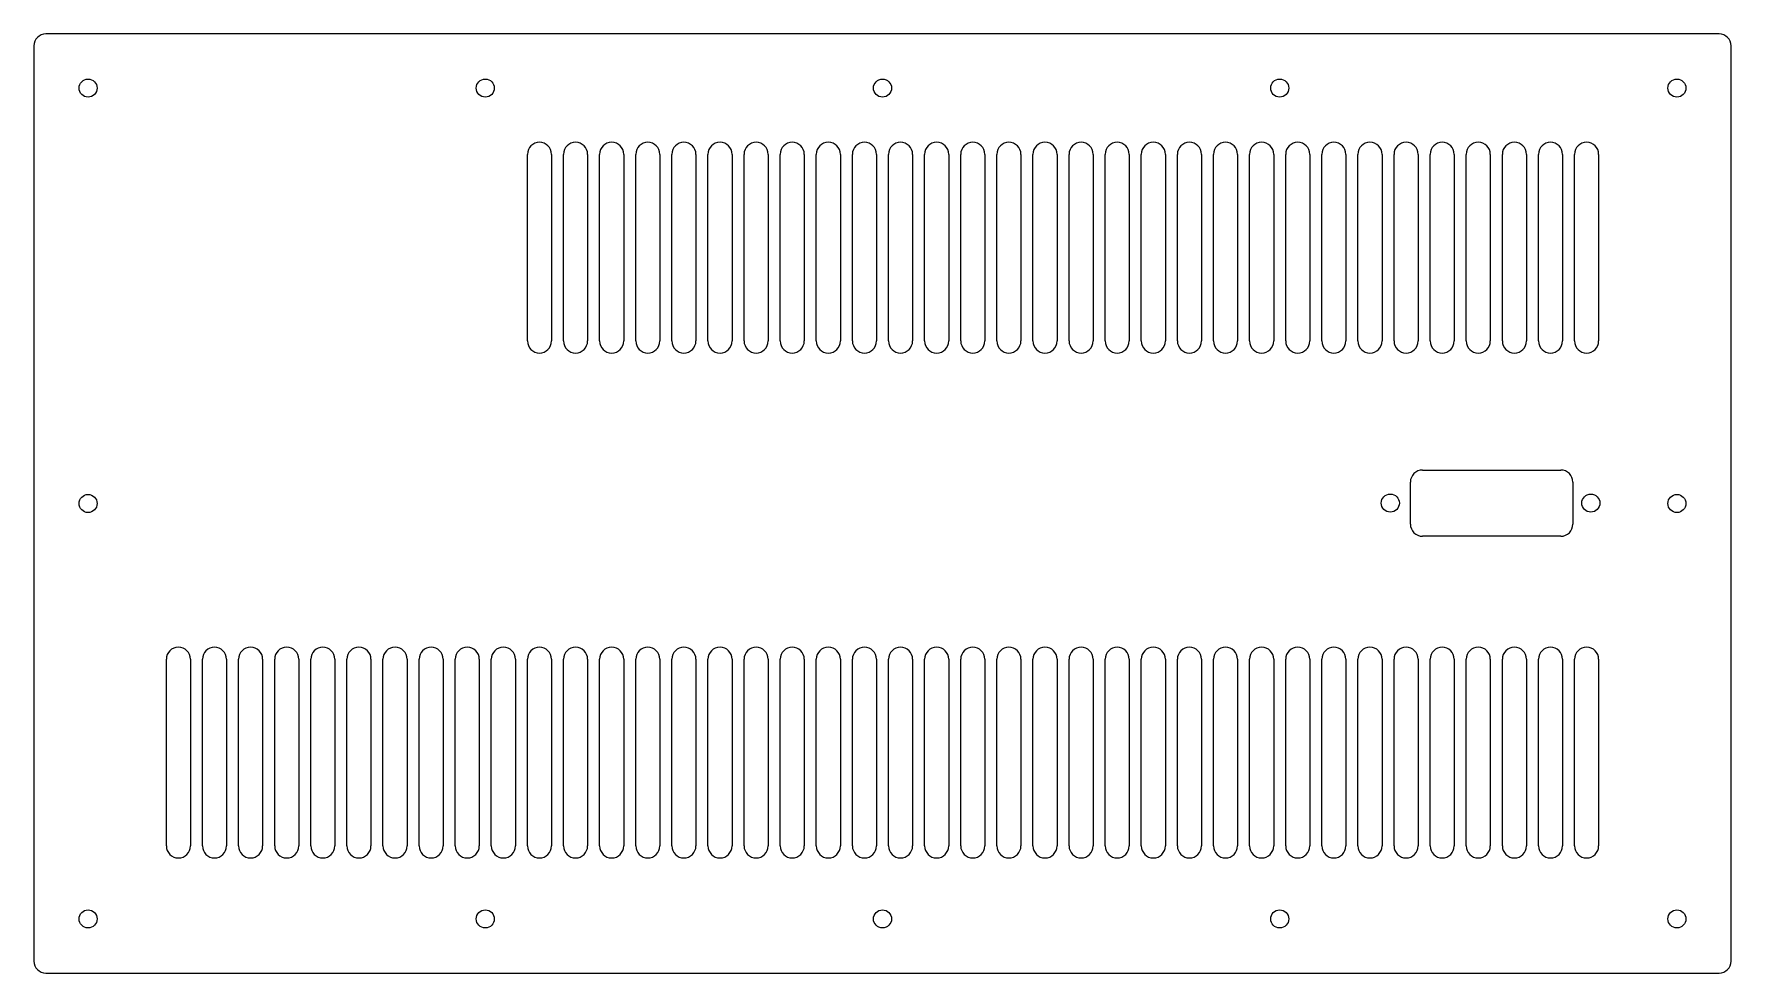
# Model space of a CAD drawing. Header units: millimetres. Extents: x 0 to 282, y 0 to 156.
import ezdxf

# ---------------------------------------------------------------- set-up
doc = ezdxf.new("R2010")
doc.units = ezdxf.units.MM

msp = doc.modelspace()

# ---------------------------------------------------------------- linework, layer by layer
for p, q in [((280, 156), (2, 156)), ((0, 154), (0, 2)), ((282, 2), (282, 154)), ((82, 105), (82, 136)), ((86, 136), (86, 105)), ((88, 105), (88, 136)), ((92, 136), (92, 105)), ((94, 105), (94, 136)), ((98, 136), (98, 105)), ((100, 105), (100, 136)), ((104, 136), (104, 105)), ((106, 105), (106, 136)), ((110, 136), (110, 105)), ((112, 105), (112, 136)), ((116, 136), (116, 105)), ((118, 105), (118, 136)), ((122, 136), (122, 105)), ((124, 105), (124, 136)), ((128, 136), (128, 105)), ((130, 105), (130, 136)), ((134, 136), (134, 105)), ((136, 105), (136, 136)), ((140, 136), (140, 105)), ((142, 105), (142, 136)), ((146, 136), (146, 105)), ((148, 105), (148, 136)), ((152, 136), (152, 105)), ((154, 105), (154, 136)), ((158, 136), (158, 105)), ((160, 105), (160, 136)), ((164, 136), (164, 105)), ((166, 105), (166, 136)), ((170, 136), (170, 105)), ((172, 105), (172, 136)), ((176, 136), (176, 105)), ((178, 105), (178, 136)), ((182, 136), (182, 105)), ((184, 105), (184, 136)), ((188, 136), (188, 105)), ((190, 105), (190, 136)), ((194, 136), (194, 105)), ((196, 105), (196, 136)), ((200, 136), (200, 105)), ((202, 105), (202, 136)), ((206, 136), (206, 105)), ((208, 105), (208, 136)), ((212, 136), (212, 105)), ((214, 105), (214, 136)), ((218, 136), (218, 105)), ((220, 105), (220, 136)), ((224, 136), (224, 105)), ((226, 105), (226, 136)), ((230, 136), (230, 105)), ((232, 105), (232, 136)), ((236, 136), (236, 105)), ((238, 105), (238, 136)), ((242, 136), (242, 105)), ((244, 105), (244, 136)), ((248, 136), (248, 105)), ((250, 105), (250, 136)), ((254, 136), (254, 105)), ((256, 105), (256, 136)), ((260, 136), (260, 105)), ((230.72, 83.56), (253.72, 83.56)), ((228.72, 74.56), (228.72, 81.56)), ((255.72, 81.56), (255.72, 74.56)), ((253.72, 72.56), (230.72, 72.56)), ((22, 21.12), (22, 52.12)), ((26, 52.12), (26, 21.12)), ((28, 21.12), (28, 52.12)), ((32, 52.12), (32, 21.12)), ((34, 21.12), (34, 52.12)), ((38, 52.12), (38, 21.12)), ((40, 21.12), (40, 52.12)), ((44, 52.12), (44, 21.12)), ((46, 21.12), (46, 52.12)), ((50, 52.12), (50, 21.12)), ((52, 21.12), (52, 52.12)), ((56, 52.12), (56, 21.12)), ((58, 21.12), (58, 52.12)), ((62, 52.12), (62, 21.12)), ((64, 21.12), (64, 52.12)), ((68, 52.12), (68, 21.12)), ((70, 21.12), (70, 52.12)), ((74, 52.12), (74, 21.12)), ((76, 21.12), (76, 52.12)), ((80, 52.12), (80, 21.12)), ((82, 21.12), (82, 52.12)), ((86, 52.12), (86, 21.12)), ((88, 21.12), (88, 52.12)), ((92, 52.12), (92, 21.12)), ((94, 21.12), (94, 52.12)), ((98, 52.12), (98, 21.12)), ((100, 21.12), (100, 52.12)), ((104, 52.12), (104, 21.12)), ((106, 21.12), (106, 52.12)), ((110, 52.12), (110, 21.12)), ((112, 21.12), (112, 52.12)), ((116, 52.12), (116, 21.12)), ((118, 21.12), (118, 52.12)), ((122, 52.12), (122, 21.12)), ((124, 21.12), (124, 52.12)), ((128, 52.12), (128, 21.12)), ((130, 21.12), (130, 52.12)), ((134, 52.12), (134, 21.12)), ((136, 21.12), (136, 52.12)), ((140, 52.12), (140, 21.12)), ((142, 21.12), (142, 52.12)), ((146, 52.12), (146, 21.12)), ((148, 21.12), (148, 52.12)), ((152, 52.12), (152, 21.12)), ((154, 21.12), (154, 52.12)), ((158, 52.12), (158, 21.12)), ((160, 21.12), (160, 52.12)), ((164, 52.12), (164, 21.12)), ((166, 21.12), (166, 52.12)), ((170, 52.12), (170, 21.12)), ((172, 21.12), (172, 52.12)), ((176, 52.12), (176, 21.12)), ((178, 21.12), (178, 52.12)), ((182, 52.12), (182, 21.12)), ((184, 21.12), (184, 52.12)), ((188, 52.12), (188, 21.12)), ((190, 21.12), (190, 52.12)), ((194, 52.12), (194, 21.12)), ((196, 21.12), (196, 52.12)), ((200, 52.12), (200, 21.12)), ((202, 21.12), (202, 52.12)), ((206, 52.12), (206, 21.12)), ((208, 21.12), (208, 52.12)), ((212, 52.12), (212, 21.12)), ((214, 21.12), (214, 52.12)), ((218, 52.12), (218, 21.12)), ((220, 21.12), (220, 52.12)), ((224, 52.12), (224, 21.12)), ((226, 21.12), (226, 52.12)), ((230, 52.12), (230, 21.12)), ((232, 21.12), (232, 52.12)), ((236, 52.12), (236, 21.12)), ((238, 21.12), (238, 52.12)), ((242, 52.12), (242, 21.12)), ((244, 21.12), (244, 52.12)), ((248, 52.12), (248, 21.12)), ((250, 21.12), (250, 52.12)), ((254, 52.12), (254, 21.12)), ((256, 21.12), (256, 52.12)), ((260, 52.12), (260, 21.12)), ((2, 0), (280, 0))]:
    msp.add_line(p, q)
for centre in [(9, 147), (75, 147), (141, 147), (207, 147), (273, 147), (9, 78), (225.38, 78.06), (258.7, 78.06), (273, 78), (9, 9), (75, 9), (141, 9), (207, 9), (273, 9)]:
    msp.add_circle(centre, 1.5)
for centre, start, end in [((2, 154), 90, 180), ((280, 154), 0, 90), ((84, 136), 90, 180), ((84, 136), 0, 90), ((90, 136), 90, 180), ((90, 136), 0, 90), ((96, 136), 90, 180), ((96, 136), 0, 90), ((102, 136), 90, 180), ((102, 136), 0, 90), ((108, 136), 90, 180), ((108, 136), 0, 90), ((114, 136), 90, 180), ((114, 136), 0, 90), ((120, 136), 90, 180), ((120, 136), 0, 90), ((126, 136), 90, 180), ((126, 136), 0, 90), ((132, 136), 90, 180), ((132, 136), 0, 90), ((138, 136), 90, 180), ((138, 136), 0, 90), ((144, 136), 90, 180), ((144, 136), 0, 90), ((150, 136), 90, 180), ((150, 136), 0, 90), ((156, 136), 90, 180), ((156, 136), 0, 90), ((162, 136), 90, 180), ((162, 136), 0, 90), ((168, 136), 90, 180), ((168, 136), 0, 90), ((174, 136), 90, 180), ((174, 136), 0, 90), ((180, 136), 90, 180), ((180, 136), 0, 90), ((186, 136), 90, 180), ((186, 136), 0, 90), ((192, 136), 90, 180), ((192, 136), 0, 90), ((198, 136), 90, 180), ((198, 136), 0, 90), ((204, 136), 90, 180), ((204, 136), 0, 90), ((210, 136), 90, 180), ((210, 136), 0, 90), ((216, 136), 90, 180), ((216, 136), 0, 90), ((222, 136), 90, 180), ((222, 136), 0, 90), ((228, 136), 90, 180), ((228, 136), 0, 90), ((234, 136), 90, 180), ((234, 136), 0, 90), ((240, 136), 90, 180), ((240, 136), 0, 90), ((246, 136), 90, 180), ((246, 136), 0, 90), ((252, 136), 90, 180), ((252, 136), 0, 90), ((258, 136), 90, 180), ((258, 136), 0, 90), ((84, 105), 180, 270), ((84, 105), 270, 0), ((90, 105), 180, 270), ((90, 105), 270, 0), ((96, 105), 180, 270), ((96, 105), 270, 0), ((102, 105), 180, 270), ((102, 105), 270, 0), ((108, 105), 180, 270), ((108, 105), 270, 0), ((114, 105), 180, 270), ((114, 105), 270, 0), ((120, 105), 180, 270), ((120, 105), 270, 0), ((126, 105), 180, 270), ((126, 105), 270, 0), ((132, 105), 180, 270), ((132, 105), 270, 0), ((138, 105), 180, 270), ((138, 105), 270, 0), ((144, 105), 180, 270), ((144, 105), 270, 0), ((150, 105), 180, 270), ((150, 105), 270, 0), ((156, 105), 180, 270), ((156, 105), 270, 0), ((162, 105), 180, 270), ((162, 105), 270, 0), ((168, 105), 180, 270), ((168, 105), 270, 0), ((174, 105), 180, 270), ((174, 105), 270, 0), ((180, 105), 180, 270), ((180, 105), 270, 0), ((186, 105), 180, 270), ((186, 105), 270, 0), ((192, 105), 180, 270), ((192, 105), 270, 0), ((198, 105), 180, 270), ((198, 105), 270, 0), ((204, 105), 180, 270), ((204, 105), 270, 0), ((210, 105), 180, 270), ((210, 105), 270, 0), ((216, 105), 180, 270), ((216, 105), 270, 0), ((222, 105), 180, 270), ((222, 105), 270, 0), ((228, 105), 180, 270), ((228, 105), 270, 0), ((234, 105), 180, 270), ((234, 105), 270, 0), ((240, 105), 180, 270), ((240, 105), 270, 0), ((246, 105), 180, 270), ((246, 105), 270, 0), ((252, 105), 180, 270), ((252, 105), 270, 0), ((258, 105), 180, 270), ((258, 105), 270, 0), ((230.72, 81.56), 90, 180), ((253.72, 81.56), 0, 90), ((230.72, 74.56), 180, 270), ((253.72, 74.56), 270, 0), ((24, 52.12), 90, 180), ((24, 52.12), 0, 90), ((30, 52.12), 90, 180), ((30, 52.12), 0, 90), ((36, 52.12), 90, 180), ((36, 52.12), 0, 90), ((42, 52.12), 90, 180), ((42, 52.12), 0, 90), ((48, 52.12), 90, 180), ((48, 52.12), 0, 90), ((54, 52.12), 90, 180), ((54, 52.12), 0, 90), ((60, 52.12), 90, 180), ((60, 52.12), 0, 90), ((66, 52.12), 90, 180), ((66, 52.12), 0, 90), ((72, 52.12), 90, 180), ((72, 52.12), 0, 90), ((78, 52.12), 90, 180), ((78, 52.12), 0, 90), ((84, 52.12), 90, 180), ((84, 52.12), 0, 90), ((90, 52.12), 90, 180), ((90, 52.12), 0, 90), ((96, 52.12), 90, 180), ((96, 52.12), 0, 90), ((102, 52.12), 90, 180), ((102, 52.12), 0, 90), ((108, 52.12), 90, 180), ((108, 52.12), 0, 90), ((114, 52.12), 90, 180), ((114, 52.12), 0, 90), ((120, 52.12), 90, 180), ((120, 52.12), 0, 90), ((126, 52.12), 90, 180), ((126, 52.12), 0, 90), ((132, 52.12), 90, 180), ((132, 52.12), 0, 90), ((138, 52.12), 90, 180), ((138, 52.12), 0, 90), ((144, 52.12), 90, 180), ((144, 52.12), 0, 90), ((150, 52.12), 90, 180), ((150, 52.12), 0, 90), ((156, 52.12), 90, 180), ((156, 52.12), 0, 90), ((162, 52.12), 90, 180), ((162, 52.12), 0, 90), ((168, 52.12), 90, 180), ((168, 52.12), 0, 90), ((174, 52.12), 90, 180), ((174, 52.12), 0, 90), ((180, 52.12), 90, 180), ((180, 52.12), 0, 90), ((186, 52.12), 90, 180), ((186, 52.12), 0, 90), ((192, 52.12), 90, 180), ((192, 52.12), 0, 90), ((198, 52.12), 90, 180), ((198, 52.12), 0, 90), ((204, 52.12), 90, 180), ((204, 52.12), 0, 90), ((210, 52.12), 90, 180), ((210, 52.12), 0, 90), ((216, 52.12), 90, 180), ((216, 52.12), 0, 90), ((222, 52.12), 90, 180), ((222, 52.12), 0, 90), ((228, 52.12), 90, 180), ((228, 52.12), 0, 90), ((234, 52.12), 90, 180), ((234, 52.12), 0, 90), ((240, 52.12), 90, 180), ((240, 52.12), 0, 90), ((246, 52.12), 90, 180), ((246, 52.12), 0, 90), ((252, 52.12), 90, 180), ((252, 52.12), 0, 90), ((258, 52.12), 90, 180), ((258, 52.12), 0, 90), ((24, 21.12), 180, 270), ((24, 21.12), 270, 0), ((30, 21.12), 180, 270), ((30, 21.12), 270, 0), ((36, 21.12), 180, 270), ((36, 21.12), 270, 0), ((42, 21.12), 180, 270), ((42, 21.12), 270, 0), ((48, 21.12), 180, 270), ((48, 21.12), 270, 0), ((54, 21.12), 180, 270), ((54, 21.12), 270, 0), ((60, 21.12), 180, 270), ((60, 21.12), 270, 0), ((66, 21.12), 180, 270), ((66, 21.12), 270, 0), ((72, 21.12), 180, 270), ((72, 21.12), 270, 0), ((78, 21.12), 180, 270), ((78, 21.12), 270, 0), ((84, 21.12), 180, 270), ((84, 21.12), 270, 0), ((90, 21.12), 180, 270), ((90, 21.12), 270, 0), ((96, 21.12), 180, 270), ((96, 21.12), 270, 0), ((102, 21.12), 180, 270), ((102, 21.12), 270, 0), ((108, 21.12), 180, 270), ((108, 21.12), 270, 0), ((114, 21.12), 180, 270), ((114, 21.12), 270, 0), ((120, 21.12), 180, 270), ((120, 21.12), 270, 0), ((126, 21.12), 180, 270), ((126, 21.12), 270, 0), ((132, 21.12), 180, 270), ((132, 21.12), 270, 0), ((138, 21.12), 180, 270), ((138, 21.12), 270, 0), ((144, 21.12), 180, 270), ((144, 21.12), 270, 0), ((150, 21.12), 180, 270), ((150, 21.12), 270, 0), ((156, 21.12), 180, 270), ((156, 21.12), 270, 0), ((162, 21.12), 180, 270), ((162, 21.12), 270, 0), ((168, 21.12), 180, 270), ((168, 21.12), 270, 0), ((174, 21.12), 180, 270), ((174, 21.12), 270, 0), ((180, 21.12), 180, 270), ((180, 21.12), 270, 0), ((186, 21.12), 180, 270), ((186, 21.12), 270, 0), ((192, 21.12), 180, 270), ((192, 21.12), 270, 0), ((198, 21.12), 180, 270), ((198, 21.12), 270, 0), ((204, 21.12), 180, 270), ((204, 21.12), 270, 0), ((210, 21.12), 180, 270), ((210, 21.12), 270, 0), ((216, 21.12), 180, 270), ((216, 21.12), 270, 0), ((222, 21.12), 180, 270), ((222, 21.12), 270, 0), ((228, 21.12), 180, 270), ((228, 21.12), 270, 0), ((234, 21.12), 180, 270), ((234, 21.12), 270, 0), ((240, 21.12), 180, 270), ((240, 21.12), 270, 0), ((246, 21.12), 180, 270), ((246, 21.12), 270, 0), ((252, 21.12), 180, 270), ((252, 21.12), 270, 0), ((258, 21.12), 180, 270), ((258, 21.12), 270, 0), ((2, 2), 180, 270), ((280, 2), 270, 0)]:
    msp.add_arc(centre, 2, start, end)

doc.saveas('drawing.dxf')
